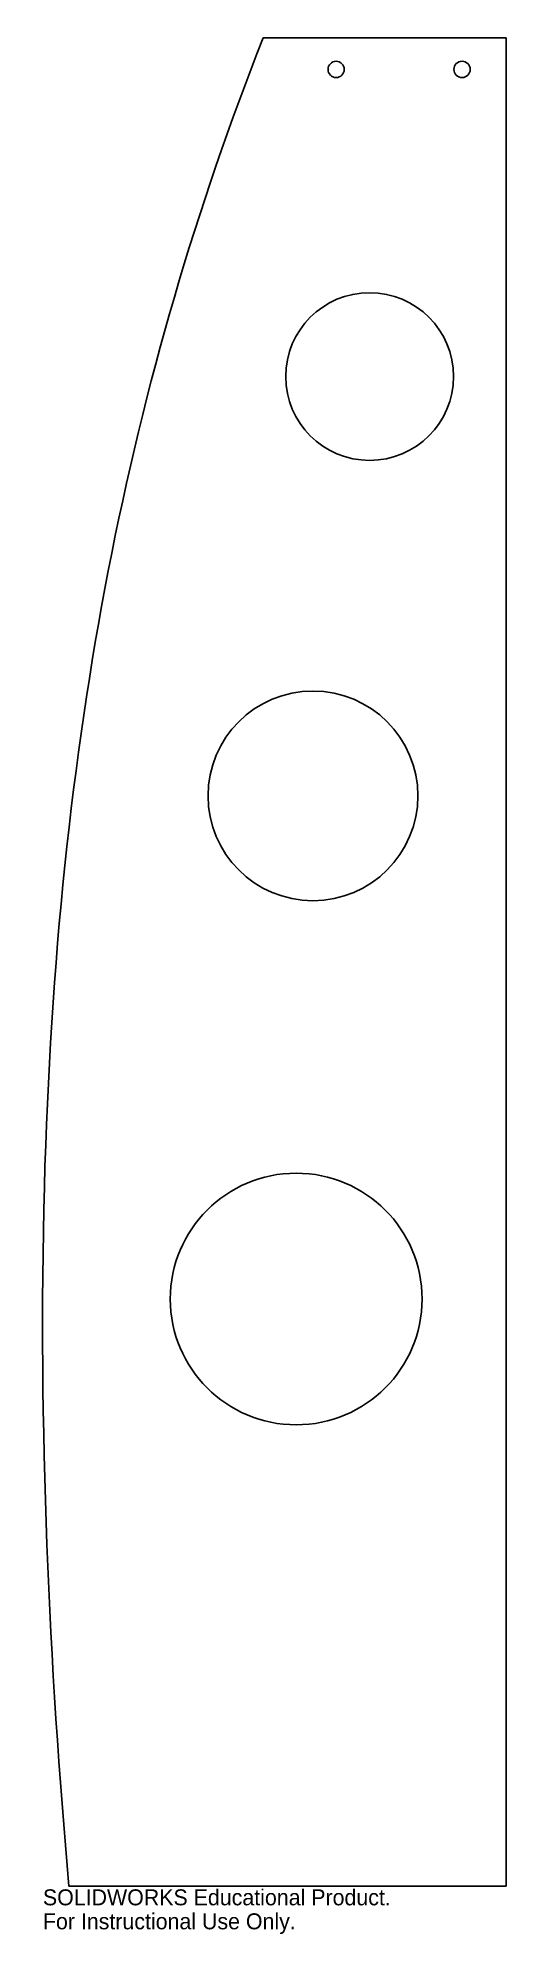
# Model space of a CAD drawing. Header units: inches. Extents: x -18.4 to -12.8, y 105.1 to 127.7.
import ezdxf

# ---------------------------------------------------------------- set-up
doc = ezdxf.new("R2010")
doc.units = ezdxf.units.IN
doc.header["$MEASUREMENT"] = 0
doc.styles.add('SLDTEXTSTYLE0', font='Arail.ttf')

msp = doc.modelspace()

# ---------------------------------------------------------------- linework, layer by layer
at = {"color": 1, "linetype": 'Continuous', "lineweight": 25}
for p, q in [((-12.8, 127.688), (-15.694, 127.688)), ((-12.8, 105.65), (-12.8, 127.688)), ((-18.007, 105.65), (-12.8, 105.65))]:
    msp.add_line(p, q, dxfattribs=at)
for centre, radius in [((-14.824, 127.313), 0.0967), ((-13.324, 127.313), 0.0968), ((-14.425, 123.65), 1), ((-15.1, 118.65), 1.25), ((-15.3, 112.65), 1.5)]:
    msp.add_circle(centre, radius, dxfattribs=at)
msp.add_open_spline([(-15.694, 127.688), (-17.282, 123.652), (-18.155, 119.347), (-18.376, 111.15), (-18.239, 108.235), (-18.007, 105.65)], degree=3, knots=[-55.371603, -55.371603, -55.371603, -55.371603, -25.069927, -25.069927, -9.066769, -9.066769, -9.066769, -9.066769], dxfattribs=at)

# ---------------------------------------------------------------- texts
at = {"color": 7, "linetype": 'Continuous', "char_height": 0.1903, "attachment_point": 1, "style": 'SLDTEXTSTYLE0'}
for s, insert in [('SOLIDWORKS Educational Product.', (-18.317, 105.61)), ('For Instructional Use Only.', (-18.317, 105.324))]:
    msp.add_mtext(s, dxfattribs=dict(at, insert=insert))

doc.saveas('drawing.dxf')
